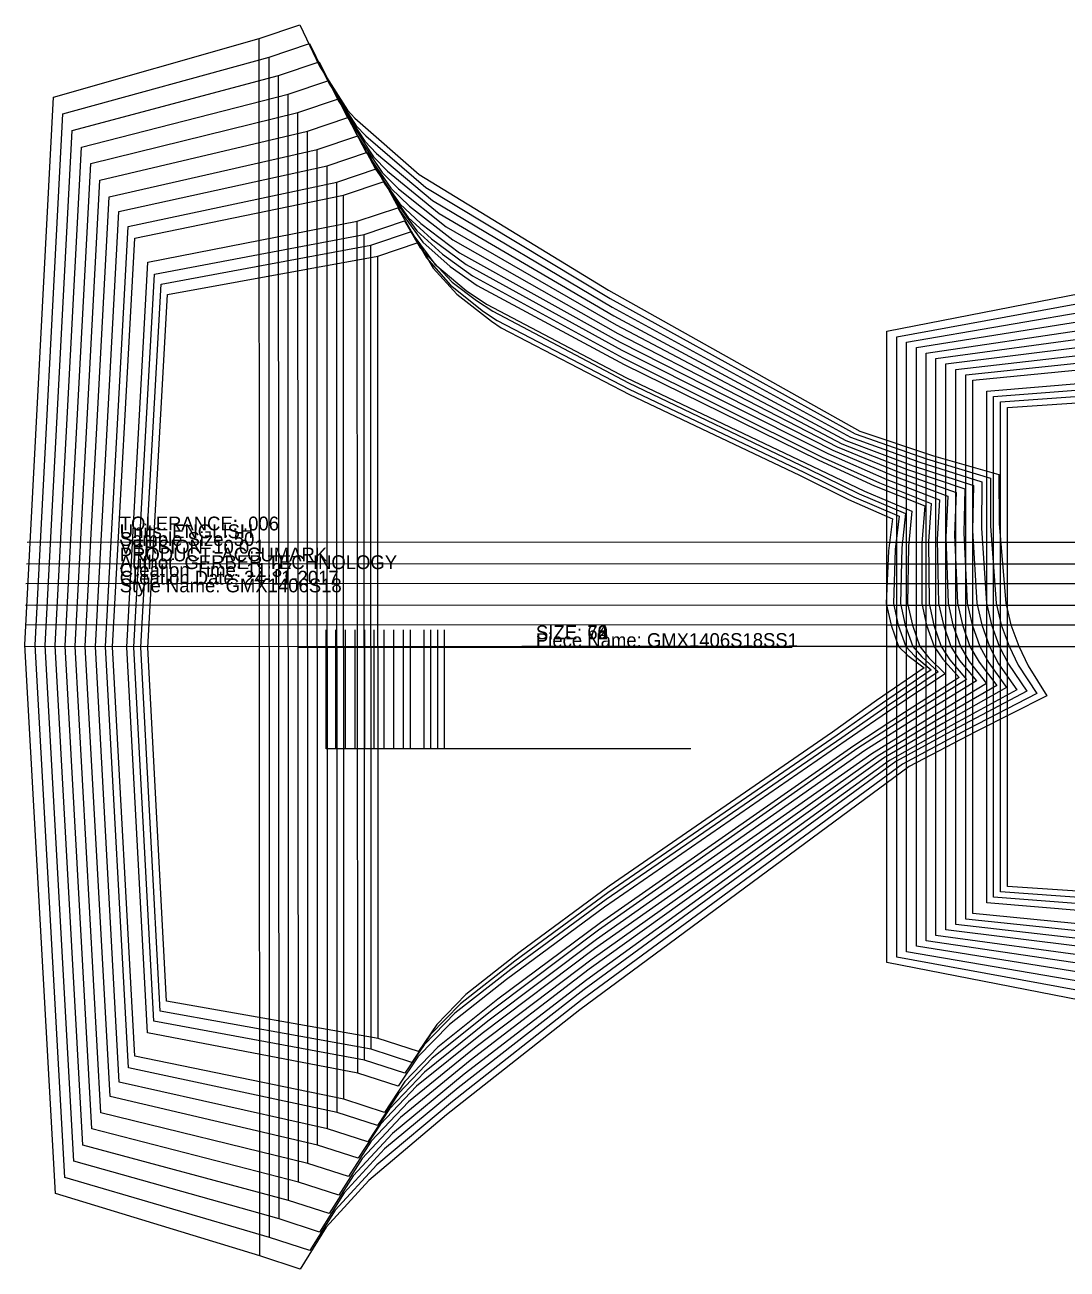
# Model space of a CAD drawing. Extents: x -2.3 to 71.7, y -13.3 to 27.1.
# Drawn here: x -1.72 to 17.13, y -12.24 to 10.26 of the extents above; entities that cross this region are included whole.
import ezdxf

# ---------------------------------------------------------------- set-up
doc = ezdxf.new("R2010")
doc.units = 0

# ---------------------------------------------------------------- blocks, each defined once
blk = doc.blocks.new('GMX1406S18SS1_42')
at = {"layer": '1'}
for points in [[(0.8661, 5.3897), (4.6653, 6.0814), (5.3975, 6.328)], [(5.3975, 6.328), (5.6656, 5.8657), (6.0954, 5.3926), (6.7217, 4.9057), (6.8961, 4.7849), (9.2176, 3.5759), (12.292, 2.1189), (13.177, 1.681), (13.9759, 1.3319)], [(0.8427, -7.3959), (0.5079, -0.996), (0.8661, 5.3897)], [(13.9759, 1.3319), (13.9026, 0.7479), (13.8602, -0.2007)], [(13.8602, -0.2007), (13.9487, -0.5914), (14.0852, -0.9815), (14.0852, -0.9815), (14.2489, -1.1405), (14.5441, -1.3646)], [(14.5441, -1.3646), (13.6868, -1.9595), (12.8901, -2.5279), (8.8529, -5.3132), (7.2165, -6.5185), (6.2609, -7.2721), (5.7319, -7.8156), (5.4055, -8.3057)], [(5.4055, -8.3057), (4.673, -8.0684), (0.8427, -7.3959)]]:
    blk.add_lwpolyline(points, dxfattribs=at)
at = {"layer": '5'}
blk.add_line((5.3783, -0.9889), (12.1566, -0.9889), dxfattribs=at)
at = {"layer": '7'}
blk.add_line((5.3783, -0.9889), (12.1566, -0.9889), dxfattribs=at)
at = {"layer": '8'}
for p, q in [((13.9226, 0.9066), (0.5721, 0.9025)), ((13.8922, 0.513), (0.5515, 0.5087)), ((13.8763, 0.1585), (0.5376, 0.1544)), ((13.8678, -0.2351), (0.5228, -0.2393)), ((13.9481, -0.5893), (0.5152, -0.5937)), ((14.0852, -0.9815), (0.508, -0.9873))]:
    blk.add_line(p, q, dxfattribs=at)
for points in [[(4.673, -8.0684), (4.6652, 6.0814), (4.6653, 6.0814)], [(10.3301, -2.8321), (5.8753, -2.8321), (5.8753, -0.6791)]]:
    blk.add_lwpolyline(points, dxfattribs=at)
at = {"layer": '1'}
for s, p in [('SIZE: 42', (7.526, -0.8488)), ('Piece Name: GMX1406S18SS1', (7.526, -0.9888))]:
    blk.add_text(s, height=0.25, dxfattribs=at).set_placement(p)
blk = doc.blocks.new('GMX1406S18SS1_44')
at = {"layer": '1'}
for points in [[(0.7465, 5.5726), (4.5415, 6.2783), (5.2738, 6.5249)], [(5.2738, 6.5249), (5.5493, 6.0479), (5.9818, 5.5555), (6.5775, 5.0823), (6.8279, 4.917), (9.2137, 3.6727), (12.3731, 2.1728), (13.2769, 1.7303), (14.0925, 1.3778)], [(0.7284, -7.5751), (0.3813, -0.9941), (0.7465, 5.5726)], [(14.0925, 1.3778), (14.0231, 0.7761), (13.9891, -0.2005)], [(13.9891, -0.2005), (14.0771, -0.5914), (14.2129, -0.9817), (14.2129, -0.9817), (14.3751, -1.1547), (14.6708, -1.4016)], [(14.6708, -1.4016), (13.7904, -2.0049), (12.972, -2.5817), (8.8244, -5.4354), (7.1429, -6.6704), (6.1611, -7.4428), (5.6174, -7.9999), (5.2817, -8.5026)], [(5.2817, -8.5026), (4.5493, -8.2653), (0.7284, -7.5751)]]:
    blk.add_lwpolyline(points, dxfattribs=at)
at = {"layer": '5'}
blk.add_line((5.2545, -0.9889), (12.0328, -0.9889), dxfattribs=at)
at = {"layer": '7'}
blk.add_line((5.2545, -0.9889), (12.0328, -0.9889), dxfattribs=at)
at = {"layer": '8'}
for p, q in [((14.0382, 0.9069), (0.4433, 0.9025)), ((14.014, 0.5132), (0.4236, 0.5087)), ((14.0016, 0.1587), (0.4099, 0.1544)), ((13.9967, -0.2349), (0.3957, -0.2393)), ((14.0764, -0.5892), (0.3885, -0.5937)), ((14.2129, -0.9817), (0.3814, -0.9873))]:
    blk.add_line(p, q, dxfattribs=at)
for points in [[(4.5493, -8.2653), (4.5415, 6.2783), (4.5415, 6.2783)], [(10.2063, -2.8321), (5.7516, -2.8321), (5.7516, -0.6791)]]:
    blk.add_lwpolyline(points, dxfattribs=at)
at = {"layer": '1'}
for s, p in [('SIZE: 44', (7.526, -0.8488)), ('Piece Name: GMX1406S18SS1', (7.526, -0.9888))]:
    blk.add_text(s, height=0.25, dxfattribs=at).set_placement(p)
blk = doc.blocks.new('GMX1406S18SS1_46')
at = {"layer": '1'}
for points in [[(0.6271, 5.7554), (4.4179, 6.4751), (5.1502, 6.7218)], [(5.1502, 6.7218), (5.433, 6.2304), (6.0127, 5.6137), (6.4527, 5.2782), (6.746, 5.0838), (9.1993, 3.7909), (12.4488, 2.2314), (13.3739, 1.7818), (14.2084, 1.4241)], [(0.6139, -7.7544), (0.2545, -0.9923), (0.6271, 5.7554)], [(14.2084, 1.4241), (14.1432, 0.8045), (14.1182, -0.2004)], [(14.1182, -0.2004), (14.2055, -0.5914), (14.3408, -0.9819), (14.3408, -0.9819), (14.5016, -1.1689), (14.7976, -1.4384)], [(14.7976, -1.4384), (13.8963, -2.0481), (13.0583, -2.6312), (8.7978, -5.5555), (7.0706, -6.8211), (6.0619, -7.6128), (5.5032, -8.1839), (5.1581, -8.6995)], [(5.1581, -8.6995), (4.4257, -8.4622), (0.6139, -7.7544)]]:
    blk.add_lwpolyline(points, dxfattribs=at)
at = {"layer": '5'}
blk.add_line((5.1309, -0.9889), (11.9092, -0.9889), dxfattribs=at)
at = {"layer": '7'}
blk.add_line((5.1309, -0.9889), (11.9092, -0.9889), dxfattribs=at)
at = {"layer": '8'}
for p, q in [((14.154, 0.9071), (0.3144, 0.9025)), ((14.136, 0.5134), (0.2957, 0.5087)), ((14.1271, 0.1589), (0.2821, 0.1544)), ((14.1258, -0.2347), (0.2686, -0.2393)), ((14.2048, -0.589), (0.2617, -0.5937)), ((14.3408, -0.9819), (0.2546, -0.9873))]:
    blk.add_line(p, q, dxfattribs=at)
for points in [[(4.4257, -8.4622), (4.4179, 6.4751), (4.4179, 6.4751)], [(10.0827, -2.8321), (5.628, -2.8321), (5.628, -0.6791)]]:
    blk.add_lwpolyline(points, dxfattribs=at)
at = {"layer": '1'}
for s, p in [('SIZE: 46', (7.526, -0.8488)), ('Piece Name: GMX1406S18SS1', (7.526, -0.9888))]:
    blk.add_text(s, height=0.25, dxfattribs=at).set_placement(p)
blk = doc.blocks.new('GMX1406S18SS1_48')
at = {"layer": '1'}
for points in [[(0.509, 5.9717), (4.2947, 6.7114), (5.027, 6.958)], [(5.027, 6.958), (5.3152, 6.4497), (5.7009, 5.9348), (6.2666, 5.4588), (6.6312, 5.21), (9.1651, 3.8823), (12.5208, 2.2814), (13.4692, 1.8297), (14.3243, 1.4707)], [(0.5007, -7.966), (0.1272, -0.9899), (0.509, 5.9717)], [(14.3243, 1.4707), (14.2635, 0.8331), (14.2477, -0.2001)], [(14.2477, -0.2001), (14.3345, -0.5913), (14.4692, -0.982), (14.4692, -0.982), (14.6285, -1.1829), (14.9249, -1.4752)], [(14.9249, -1.4752), (13.9982, -2.091), (13.1364, -2.6802), (8.7665, -5.6958), (6.9951, -7.0008), (5.9608, -7.8168), (5.3882, -8.4051), (5.0349, -8.9357)], [(5.0349, -8.9357), (4.3025, -8.6984), (0.5007, -7.966)]]:
    blk.add_lwpolyline(points, dxfattribs=at)
at = {"layer": '5'}
blk.add_line((5.0077, -0.9889), (11.786, -0.9889), dxfattribs=at)
at = {"layer": '7'}
blk.add_line((5.0077, -0.9889), (11.786, -0.9889), dxfattribs=at)
at = {"layer": '8'}
for p, q in [((14.2706, 0.9073), (0.1848, 0.9025)), ((14.2587, 0.5136), (0.1672, 0.5087)), ((14.2532, 0.1592), (0.1537, 0.1544)), ((14.2553, -0.2345), (0.141, -0.2393)), ((14.3338, -0.5887), (0.1344, -0.5937)), ((14.4692, -0.982), (0.1273, -0.9873))]:
    blk.add_line(p, q, dxfattribs=at)
for points in [[(4.3025, -8.6984), (4.2947, 6.7114), (4.2947, 6.7114)], [(9.9595, -2.8321), (5.5048, -2.8321), (5.5048, -0.6791)]]:
    blk.add_lwpolyline(points, dxfattribs=at)
at = {"layer": '1'}
for s, p in [('SIZE: 48', (7.526, -0.8488)), ('Piece Name: GMX1406S18SS1', (7.526, -0.9888))]:
    blk.add_text(s, height=0.25, dxfattribs=at).set_placement(p)
blk = doc.blocks.new('GMX1406S18SS1_52')
at = {"layer": '1'}
for points in [[(0.2712, 6.4043), (4.0471, 7.1838), (4.7794, 7.4304)], [(4.7794, 7.4304), (5.0775, 6.8892), (5.4801, 6.3355), (5.9778, 5.8947), (6.4614, 5.5506), (9.1193, 4.1186), (12.6412, 2.3884), (13.649, 1.9277), (14.5564, 1.5629)], [(0.2722, -8.3891), (-0.1291, -0.9849), (0.2712, 6.4043)], [(14.5564, 1.5629), (14.5036, 0.8897), (14.5055, -0.1997)], [(14.5055, -0.1997), (14.5912, -0.5912), (14.7249, -0.9822), (14.7249, -0.9822), (14.8824, -1.2088), (15.1811, -1.5431)], [(15.1811, -1.5431), (14.1932, -2.1738), (13.2742, -2.778), (8.6943, -5.977), (6.8382, -7.3605), (5.7548, -8.2253), (5.1558, -8.8478), (4.7873, -9.4081)], [(4.7873, -9.4081), (4.0549, -9.1708), (0.2722, -8.3891)]]:
    blk.add_lwpolyline(points, dxfattribs=at)
at = {"layer": '5'}
blk.add_line((4.7601, -0.9889), (11.5384, -0.9889), dxfattribs=at)
at = {"layer": '7'}
blk.add_line((4.7601, -0.9889), (11.5384, -0.9889), dxfattribs=at)
at = {"layer": '8'}
for p, q in [((14.5051, 0.9077), (-0.0759, 0.9025)), ((14.5043, 0.514), (-0.0913, 0.5087)), ((14.5049, 0.1595), (-0.1046, 0.1544)), ((14.5131, -0.2341), (-0.1159, -0.2393)), ((14.5904, -0.5884), (-0.122, -0.5937)), ((14.7249, -0.9822), (-0.1291, -0.9873))]:
    blk.add_line(p, q, dxfattribs=at)
for points in [[(4.0549, -9.1708), (4.0471, 7.1838), (4.0471, 7.1838)], [(9.7119, -2.8321), (5.2572, -2.8321), (5.2572, -0.6791)]]:
    blk.add_lwpolyline(points, dxfattribs=at)
at = {"layer": '1'}
for s, p in [('SIZE: 52', (7.526, -0.8488)), ('Piece Name: GMX1406S18SS1', (7.526, -0.9888))]:
    blk.add_text(s, height=0.25, dxfattribs=at).set_placement(p)
blk = doc.blocks.new('GMX1406S18SS1_54')
at = {"layer": '1'}
for points in [[(0.1517, 6.6206), (3.9229, 7.42), (4.6552, 7.6666)], [(4.6552, 7.6666), (4.9584, 7.1093), (5.3695, 6.5366), (5.8348, 6.115), (6.3761, 5.7225), (9.0954, 4.2402), (12.6996, 2.4476), (13.7374, 1.9793), (14.6712, 1.609)], [(0.1569, -8.6007), (-0.2581, -0.9824), (0.1517, 6.6206)], [(14.6712, 1.609), (14.6228, 0.9181), (14.634, -0.1995)], [(14.634, -0.1995), (14.7192, -0.591), (14.8524, -0.9823), (14.8524, -0.9823), (15.0097, -1.2208), (15.3102, -1.5741)], [(15.3102, -1.5741), (14.2933, -2.2087), (13.3471, -2.817), (8.6596, -6.1126), (6.7602, -7.5376), (5.6517, -8.428), (5.0393, -9.0683), (4.6631, -9.6443)], [(4.6631, -9.6443), (3.9307, -9.407), (0.1569, -8.6007)]]:
    blk.add_lwpolyline(points, dxfattribs=at)
at = {"layer": '5'}
blk.add_line((4.6359, -0.9889), (11.4142, -0.9889), dxfattribs=at)
at = {"layer": '7'}
blk.add_line((4.6359, -0.9889), (11.4142, -0.9889), dxfattribs=at)
at = {"layer": '8'}
for p, q in [((14.623, 0.9078), (-0.2067, 0.9025)), ((14.6269, 0.5142), (-0.2213, 0.5087)), ((14.6304, 0.1598), (-0.2345, 0.1544)), ((14.6416, -0.2339), (-0.2451, -0.2393)), ((14.7184, -0.5881), (-0.251, -0.5937)), ((14.8524, -0.9823), (-0.2581, -0.9873))]:
    blk.add_line(p, q, dxfattribs=at)
for points in [[(3.9307, -9.407), (3.9229, 7.42), (3.9229, 7.42)], [(9.5877, -2.8321), (5.133, -2.8321), (5.133, -0.6791)]]:
    blk.add_lwpolyline(points, dxfattribs=at)
at = {"layer": '1'}
for s, p in [('SIZE: 54', (7.526, -0.8488)), ('Piece Name: GMX1406S18SS1', (7.526, -0.9888))]:
    blk.add_text(s, height=0.25, dxfattribs=at).set_placement(p)
blk = doc.blocks.new('GMX1406S18SS1_56')
at = {"layer": '1'}
for points in [[(-0.0167, 6.8873), (3.7485, 7.7153), (4.4808, 7.9619)], [(4.4808, 7.9619), (4.7929, 7.3823), (5.2183, 6.7834), (5.6406, 6.3939), (6.2643, 5.9305), (9.0769, 4.3832), (12.8054, 2.5104), (13.8691, 2.0425), (14.8255, 1.6738)], [(-0.0074, -8.8609), (-0.4387, -0.9791), (-0.0167, 6.8873)], [(14.8255, 1.6738), (14.7834, 0.9578), (14.8079, -0.1992)], [(14.8079, -0.1992), (14.8943, -0.5905), (15.0287, -0.9813), (15.0287, -0.9813), (15.1867, -1.2309), (15.4907, -1.602)], [(15.4907, -1.602), (14.4452, -2.2449), (13.4722, -2.8613), (8.6226, -6.2788), (6.6577, -7.7561), (5.5109, -8.6792), (4.8776, -9.3428), (4.4887, -9.9396)], [(4.4887, -9.9396), (3.7563, -9.7023), (-0.0074, -8.8609)]]:
    blk.add_lwpolyline(points, dxfattribs=at)
at = {"layer": '5'}
blk.add_line((4.4615, -0.9889), (11.2398, -0.9889), dxfattribs=at)
at = {"layer": '7'}
blk.add_line((4.4615, -0.9889), (11.2398, -0.9889), dxfattribs=at)
at = {"layer": '8'}
for p, q in [((14.7845, 0.9081), (-0.3886, 0.9025)), ((14.7928, 0.5145), (-0.4031, 0.5087)), ((14.8003, 0.1601), (-0.4162, 0.1544)), ((14.8155, -0.2336), (-0.4259, -0.2393)), ((14.8936, -0.5878), (-0.4314, -0.5937)), ((15.0287, -0.9813), (-0.4385, -0.9873))]:
    blk.add_line(p, q, dxfattribs=at)
for points in [[(3.7563, -9.7023), (3.7485, 7.7153), (3.7485, 7.7153)], [(9.4133, -2.8321), (4.9586, -2.8321), (4.9586, -0.6791)]]:
    blk.add_lwpolyline(points, dxfattribs=at)
at = {"layer": '1'}
for s, p in [('SIZE: 56', (7.526, -0.8488)), ('Piece Name: GMX1406S18SS1', (7.526, -0.9888))]:
    blk.add_text(s, height=0.25, dxfattribs=at).set_placement(p)
blk = doc.blocks.new('GMX1406S18SS1_58')
at = {"layer": '1'}
for points in [[(-0.1881, 7.154), (3.5713, 8.0106), (4.3036, 8.2572)], [(4.3036, 8.2572), (4.6237, 7.6555), (5.0621, 7.0307), (5.4422, 6.6724), (6.1451, 6.1386), (9.0464, 4.5247), (12.8933, 2.5699), (13.9905, 2.1044), (14.976, 1.739)], [(-0.1748, -9.1212), (-0.6224, -0.9757), (-0.1881, 7.154)], [(14.976, 1.739), (14.9406, 0.9978), (14.979, -0.1989)], [(14.979, -0.1989), (15.0666, -0.5898), (15.2021, -0.9803), (15.2021, -0.9803), (15.3627, -1.2487), (15.6744, -1.6499)], [(15.6744, -1.6499), (14.5997, -2.2975), (13.5993, -2.9186), (8.5855, -6.4508), (6.554, -7.9779), (5.3684, -8.9321), (4.7136, -9.618), (4.3115, -10.2349)], [(4.3115, -10.2349), (3.5791, -9.9976), (-0.1748, -9.1212)]]:
    blk.add_lwpolyline(points, dxfattribs=at)
at = {"layer": '5'}
blk.add_line((4.2843, -0.9889), (11.0626, -0.9889), dxfattribs=at)
at = {"layer": '7'}
blk.add_line((4.2843, -0.9889), (11.0626, -0.9889), dxfattribs=at)
at = {"layer": '8'}
for p, q in [((14.9435, 0.9085), (-0.5735, 0.9025)), ((14.9561, 0.5148), (-0.5879, 0.5088)), ((14.9675, 0.1604), (-0.6009, 0.1544)), ((14.9866, -0.2333), (-0.6098, -0.2393)), ((15.066, -0.5875), (-0.615, -0.5936)), ((15.2021, -0.9803), (-0.6221, -0.9873))]:
    blk.add_line(p, q, dxfattribs=at)
for points in [[(3.5791, -9.9976), (3.5713, 8.0106), (3.5713, 8.0106)], [(9.2361, -2.8321), (4.7814, -2.8321), (4.7814, -0.679)]]:
    blk.add_lwpolyline(points, dxfattribs=at)
at = {"layer": '1'}
for s, p in [('SIZE: 58', (7.526, -0.8488)), ('Piece Name: GMX1406S18SS1', (7.526, -0.9888))]:
    blk.add_text(s, height=0.25, dxfattribs=at).set_placement(p)
blk = doc.blocks.new('GMX1406S18SS1_60')
at = {"layer": '1'}
for points in [[(-0.3588, 7.4542), (3.3938, 8.3452), (4.126, 8.5918)], [(4.126, 8.5918), (4.4526, 7.966), (4.9024, 7.3125), (5.2378, 6.9861), (6.0209, 6.3754), (9.01, 4.6826), (12.9748, 2.6297), (14.1087, 2.1664), (15.1266, 1.8042)], [(-0.3413, -9.4137), (-0.8071, -0.9717), (-0.3588, 7.4542)], [(15.1266, 1.8042), (15.0976, 1.0377), (15.1498, -0.1986)], [(15.1498, -0.1986), (15.2386, -0.5893), (15.3751, -0.9794), (15.3751, -0.9794), (15.5391, -1.2613), (15.859, -1.6833)], [(15.859, -1.6833), (14.7479, -2.3326), (13.7131, -2.9559), (8.5401, -6.634), (6.4445, -8.2236), (5.2219, -9.2164), (4.5473, -9.9293), (4.1339, -10.5695)], [(4.1339, -10.5695), (3.4015, -10.3322), (-0.3413, -9.4137)]]:
    blk.add_lwpolyline(points, dxfattribs=at)
at = {"layer": '5'}
blk.add_line((4.1068, -0.9889), (10.8851, -0.9889), dxfattribs=at)
at = {"layer": '7'}
blk.add_line((4.1068, -0.9889), (10.8851, -0.9889), dxfattribs=at)
at = {"layer": '8'}
for p, q in [((15.1019, 0.9088), (-0.7595, 0.9025)), ((15.1147, 0.5151), (-0.7737, 0.5087)), ((15.1311, 0.1607), (-0.7867, 0.1544)), ((15.1574, -0.233), (-0.7947, -0.2393)), ((15.238, -0.5872), (-0.7995, -0.5937)), ((15.3751, -0.9794), (-0.8066, -0.9873))]:
    blk.add_line(p, q, dxfattribs=at)
for points in [[(3.4015, -10.3322), (3.3937, 8.3452), (3.3938, 8.3452)], [(9.0585, -2.8321), (4.6038, -2.8321), (4.6038, -0.6791)]]:
    blk.add_lwpolyline(points, dxfattribs=at)
at = {"layer": '1'}
for s, p in [('SIZE: 60', (7.5259, -0.8488)), ('Piece Name: GMX1406S18SS1', (7.5259, -0.9888))]:
    blk.add_text(s, height=0.25, dxfattribs=at).set_placement(p)
blk = doc.blocks.new('GMX1406S18SS1_62')
at = {"layer": '1'}
for points in [[(-0.5235, 7.7544), (3.2222, 8.6798), (3.9545, 8.9264)], [(3.9545, 8.9264), (4.2869, 8.2765), (4.7474, 7.5943), (5.0391, 7.3002), (5.9005, 6.6118), (8.9752, 4.8391), (13.055, 2.6864), (14.2298, 2.2268), (15.2832, 1.8694)], [(-0.5021, -9.7063), (-0.9859, -0.9676), (-0.5235, 7.7544)], [(15.2832, 1.8694), (15.2608, 1.0778), (15.3267, -0.1983)], [(15.3267, -0.1983), (15.4164, -0.5888), (15.5539, -0.9785), (15.5539, -0.9785), (15.7169, -1.2747), (16.0379, -1.7201)], [(16.0379, -1.7201), (14.8859, -2.3714), (13.8129, -2.9972), (8.4912, -6.8197), (6.336, -8.471), (5.0787, -9.5019), (4.386, -10.2411), (3.9624, -10.9041)], [(3.9624, -10.9041), (3.23, -10.6668), (-0.5021, -9.7063)]]:
    blk.add_lwpolyline(points, dxfattribs=at)
at = {"layer": '5'}
blk.add_line((3.9352, -0.9889), (10.7135, -0.9889), dxfattribs=at)
at = {"layer": '7'}
blk.add_line((3.9352, -0.9889), (10.7135, -0.9889), dxfattribs=at)
at = {"layer": '8'}
for p, q in [((15.2679, 0.9091), (-0.9395, 0.9025)), ((15.2844, 0.5154), (-0.9538, 0.5088)), ((15.3046, 0.161), (-0.9666, 0.1544)), ((15.3343, -0.2327), (-0.9737, -0.2393)), ((15.416, -0.5869), (-0.9783, -0.5936)), ((15.5539, -0.9785), (-0.9854, -0.9873))]:
    blk.add_line(p, q, dxfattribs=at)
for points in [[(3.23, -10.6668), (3.2222, 8.6798), (3.2222, 8.6798)], [(8.887, -2.8321), (4.4323, -2.8321), (4.4323, -0.679)]]:
    blk.add_lwpolyline(points, dxfattribs=at)
at = {"layer": '1'}
for s, p in [('SIZE: 62', (7.526, -0.8488)), ('Piece Name: GMX1406S18SS1', (7.526, -0.9888))]:
    blk.add_text(s, height=0.25, dxfattribs=at).set_placement(p)
blk = doc.blocks.new('GMX1406S18SS1_64')
at = {"layer": '1'}
for points in [[(-0.6921, 8.0546), (3.0469, 9.0144), (3.7792, 9.261)], [(3.7792, 9.261), (4.1177, 8.5873), (4.5893, 7.8768), (4.8398, 7.6174), (5.7771, 6.8499), (8.9376, 4.9991), (13.1328, 2.7492), (14.348, 2.29), (15.4369, 1.9346)], [(-0.6668, -9.9989), (-1.1686, -0.9635), (-0.6921, 8.0546)], [(15.4369, 1.9346), (15.4207, 1.1178), (15.4998, -0.1981)], [(15.4998, -0.1981), (15.5904, -0.5883), (15.7289, -0.9776), (15.7289, -0.9776), (15.8934, -1.292), (16.2206, -1.7666)], [(16.2206, -1.7666), (15.0293, -2.4167), (13.9192, -3.0419), (8.4436, -7.0068), (6.2264, -8.719), (4.9334, -9.7876), (4.2215, -10.553), (3.7871, -11.2387)], [(3.7871, -11.2387), (3.0547, -11.0014), (-0.6668, -9.9989)]]:
    blk.add_lwpolyline(points, dxfattribs=at)
at = {"layer": '5'}
blk.add_line((3.7599, -0.9889), (10.5382, -0.9889), dxfattribs=at)
at = {"layer": '7'}
blk.add_line((3.7599, -0.9889), (10.5382, -0.9889), dxfattribs=at)
at = {"layer": '8'}
for p, q in [((15.4312, 0.9093), (-1.1234, 0.9025)), ((15.4511, 0.5157), (-1.1377, 0.5087)), ((15.4746, 0.1612), (-1.1502, 0.1544)), ((15.5074, -0.2325), (-1.1566, -0.2393)), ((15.5901, -0.5867), (-1.1609, -0.5937)), ((15.7289, -0.9776), (-1.168, -0.9873))]:
    blk.add_line(p, q, dxfattribs=at)
for points in [[(3.0547, -11.0014), (3.0469, 9.0144), (3.0469, 9.0144)], [(8.7117, -2.8321), (4.257, -2.8321), (4.257, -0.6791)]]:
    blk.add_lwpolyline(points, dxfattribs=at)
at = {"layer": '1'}
for s, p in [('SIZE: 64', (7.526, -0.8488)), ('Piece Name: GMX1406S18SS1', (7.526, -0.9888))]:
    blk.add_text(s, height=0.25, dxfattribs=at).set_placement(p)
blk = doc.blocks.new('GMX1406S18SS1_66')
at = {"layer": '1'}
for points in [[(-0.859, 8.3549), (2.8734, 9.349), (3.6056, 9.5956)], [(3.6056, 9.5956), (3.9504, 8.8978), (4.4331, 8.1587), (4.6442, 7.9369), (5.656, 7.0868), (8.9033, 5.157), (13.215, 2.8087), (14.469, 2.3521), (15.5918, 2.0003)], [(-0.8297, -10.2914), (-1.3495, -0.9595), (-0.859, 8.3549)], [(15.5918, 2.0003), (15.5821, 1.1582), (15.6747, -0.1977)], [(15.6747, -0.1977), (15.7662, -0.5877), (15.9056, -0.9768), (15.9056, -0.9768), (16.071, -1.3008), (16.4015, -1.7906)], [(16.4015, -1.7906), (15.1752, -2.4384), (14.0319, -3.062), (8.3993, -7.1818), (6.1191, -8.9603), (4.7896, -10.0697), (4.0585, -10.8634), (3.6136, -11.5733)], [(3.6136, -11.5733), (2.8811, -11.336), (-0.8297, -10.2914)]]:
    blk.add_lwpolyline(points, dxfattribs=at)
at = {"layer": '5'}
blk.add_line((3.5864, -0.9889), (10.3647, -0.9889), dxfattribs=at)
at = {"layer": '7'}
blk.add_line((3.5864, -0.9889), (10.3647, -0.9889), dxfattribs=at)
at = {"layer": '8'}
for p, q in [((15.5967, 0.9097), (-1.3056, 0.9025)), ((15.6198, 0.516), (-1.3197, 0.5088)), ((15.6465, 0.1616), (-1.3314, 0.1544)), ((15.6823, -0.2321), (-1.3377, -0.2393)), ((15.7661, -0.5863), (-1.3417, -0.5936)), ((15.9056, -0.9768), (-1.3488, -0.9873))]:
    blk.add_line(p, q, dxfattribs=at)
for points in [[(2.8811, -11.336), (2.8733, 9.349), (2.8734, 9.349)], [(8.5382, -2.8321), (4.0834, -2.8321), (4.0834, -0.679)]]:
    blk.add_lwpolyline(points, dxfattribs=at)
at = {"layer": '1'}
for s, p in [('SIZE: 66', (7.526, -0.8488)), ('Piece Name: GMX1406S18SS1', (7.526, -0.9888))]:
    blk.add_text(s, height=0.25, dxfattribs=at).set_placement(p)
blk = doc.blocks.new('GMX1406S18SS1_68')
at = {"layer": '1'}
for points in [[(-1.0264, 8.6552), (2.6993, 9.6836), (3.4316, 9.9302)], [(3.4316, 9.9302), (3.7827, 9.2084), (4.2767, 8.4406), (4.449, 8.2573), (5.5351, 7.3238), (8.8697, 5.3153), (13.2986, 2.8693), (14.5905, 2.4149), (15.7464, 2.0666)], [(-0.9933, -10.5839), (-1.5311, -0.9555), (-1.0264, 8.6552)], [(15.7464, 2.0666), (15.743, 1.1988), (15.8492, -0.1974)], [(15.8492, -0.1974), (15.9415, -0.5873), (16.0816, -0.976), (16.0816, -0.976), (16.248, -1.3166), (16.5832, -1.833)], [(16.5832, -1.833), (15.3269, -2.4817), (14.1555, -3.1066), (8.3607, -7.3684), (6.0151, -9.2078), (4.6477, -10.3549), (3.8963, -11.1749), (3.4395, -11.9079)], [(3.4395, -11.9079), (2.7071, -11.6706), (-0.9933, -10.5839)]]:
    blk.add_lwpolyline(points, dxfattribs=at)
at = {"layer": '5'}
blk.add_line((3.4123, -0.9889), (10.1906, -0.9889), dxfattribs=at)
at = {"layer": '7'}
blk.add_line((3.4123, -0.9889), (10.1906, -0.9889), dxfattribs=at)
at = {"layer": '8'}
for p, q in [((15.7622, 0.91), (-1.4883, 0.9025)), ((15.7883, 0.5163), (-1.5024, 0.5087)), ((15.8182, 0.1618), (-1.5131, 0.1544)), ((15.8568, -0.2318), (-1.5195, -0.2393)), ((15.9414, -0.5861), (-1.5232, -0.5937)), ((16.0816, -0.976), (-1.5303, -0.9873))]:
    blk.add_line(p, q, dxfattribs=at)
for points in [[(2.7071, -11.6706), (2.6993, 9.6836), (2.6993, 9.6836)], [(8.3641, -2.8321), (3.9094, -2.8321), (3.9094, -0.6791)]]:
    blk.add_lwpolyline(points, dxfattribs=at)
at = {"layer": '1'}
for s, p in [('SIZE: 68', (7.526, -0.8488)), ('Piece Name: GMX1406S18SS1', (7.526, -0.9888))]:
    blk.add_text(s, height=0.25, dxfattribs=at).set_placement(p)
blk = doc.blocks.new('GMX1406S18SS1_70')
at = {"layer": '1'}
for points in [[(-1.1961, 8.9555), (2.523, 10.0182), (3.2553, 10.2648)], [(3.2553, 10.2648), (3.6125, 9.5178), (4.1178, 8.72), (4.2502, 8.5772), (5.4122, 7.5559), (8.8363, 5.464), (13.3856, 2.9138), (14.7129, 2.4702), (15.8994, 2.1326)], [(-1.1593, -10.8765), (-1.715, -0.9514), (-1.1961, 8.9555)], [(15.8994, 2.1326), (15.9021, 1.2394), (16.0214, -0.1971)], [(16.0214, -0.1971), (16.1145, -0.5867), (16.2554, -0.9752), (16.2554, -0.9752), (16.4244, -1.3317), (16.767, -1.8732)], [(16.767, -1.8732), (15.4767, -2.5222), (14.2734, -3.1479), (8.3181, -7.5535), (5.9078, -9.4544), (4.5029, -10.6397), (3.7315, -11.4863), (3.2632, -12.2425)], [(3.2632, -12.2425), (2.5308, -12.0052), (-1.1593, -10.8765)]]:
    blk.add_lwpolyline(points, dxfattribs=at)
at = {"layer": '5'}
blk.add_line((3.236, -0.9889), (10.0143, -0.9889), dxfattribs=at)
at = {"layer": '7'}
blk.add_line((3.236, -0.9889), (10.0143, -0.9889), dxfattribs=at)
at = {"layer": '8'}
for p, q in [((15.9263, 0.9103), (-1.6733, 0.9025)), ((15.9552, 0.5166), (-1.6874, 0.5088)), ((15.9879, 0.1622), (-1.6972, 0.1544)), ((16.029, -0.2315), (-1.7036, -0.2393)), ((16.1145, -0.5857), (-1.707, -0.5936)), ((16.2554, -0.9752), (-1.7141, -0.9873))]:
    blk.add_line(p, q, dxfattribs=at)
for points in [[(2.5308, -12.0052), (2.523, 10.0182), (2.523, 10.0182)], [(8.1878, -2.8321), (3.7331, -2.8321), (3.7331, -0.679)]]:
    blk.add_lwpolyline(points, dxfattribs=at)
at = {"layer": '1'}
for s, p in [('SIZE: 70', (7.526, -0.8488)), ('Piece Name: GMX1406S18SS1', (7.526, -0.9888))]:
    blk.add_text(s, height=0.25, dxfattribs=at).set_placement(p)
blk = doc.blocks.new('GMX1406S18ST_42')
at = {"layer": '1'}
for points in [[(16.0529, 3.3447), (24.8173, 3.9333), (26.5529, 4.1067), (31.8127, 4.7982), (35.2119, 5.4171), (37.2318, 6.0388), (37.9642, 6.328)], [(16.0531, -5.3195), (16.0529, -0.9874), (16.0529, 3.3447)], [(37.9721, -8.3058), (37.2397, -8.0166), (35.2121, -7.3921), (31.8128, -6.7733), (26.5531, -6.0815), (24.8173, -5.9082), (16.0531, -5.3195)]]:
    blk.add_lwpolyline(points, dxfattribs=at)
at = {"layer": '8'}
for p, q in [((46.4892, 0.9066), (16.0531, 0.9023)), ((46.4587, 0.5129), (16.0531, 0.5086)), ((46.4429, 0.1585), (16.0531, 0.1543)), ((46.4344, -0.2352), (16.0531, -0.2394)), ((46.5148, -0.5895), (16.0531, -0.5937)), ((46.6518, -0.9816), (16.0531, -0.9874))]:
    blk.add_line(p, q, dxfattribs=at)
blk = doc.blocks.new('GMX1406S18ST_44')
at = {"layer": '1'}
for points in [[(15.9277, 3.4431), (24.6924, 4.0751), (26.4277, 4.2572), (31.6885, 4.9714), (35.0878, 5.605), (37.1066, 6.2357), (37.8389, 6.5249)], [(15.9278, -5.4179), (15.9277, -0.9874), (15.9277, 3.4431)], [(37.8468, -8.5027), (37.1144, -8.2135), (35.0879, -7.58), (31.6886, -6.9465), (26.4278, -6.2321), (24.6924, -6.0501), (15.9278, -5.4179)]]:
    blk.add_lwpolyline(points, dxfattribs=at)
at = {"layer": '8'}
for p, q in [((46.6033, 0.9068), (15.9278, 0.9023)), ((46.5791, 0.513), (15.9278, 0.5086)), ((46.5667, 0.1587), (15.9278, 0.1543)), ((46.5618, -0.235), (15.9278, -0.2394)), ((46.6415, -0.5892), (15.9278, -0.5937)), ((46.778, -0.9818), (15.9278, -0.9874))]:
    blk.add_line(p, q, dxfattribs=at)
blk = doc.blocks.new('GMX1406S18ST_46')
at = {"layer": '1'}
for points in [[(15.8025, 3.5415), (24.5674, 4.2171), (26.3025, 4.4079), (31.5644, 5.1446), (34.9636, 5.7929), (36.9814, 6.4325), (37.7137, 6.7218)], [(15.8026, -5.5163), (15.8025, -0.9874), (15.8025, 3.5415)], [(37.7216, -8.6996), (36.9892, -8.4104), (34.9638, -7.7679), (31.5645, -7.1196), (26.3026, -6.3826), (24.5674, -6.192), (15.8026, -5.5163)]]:
    blk.add_lwpolyline(points, dxfattribs=at)
at = {"layer": '8'}
for p, q in [((46.7175, 0.907), (15.8026, 0.9023)), ((46.6995, 0.5132), (15.8026, 0.5086)), ((46.6906, 0.1589), (15.8026, 0.1543)), ((46.6893, -0.2348), (15.8026, -0.2394)), ((46.7683, -0.5891), (15.8026, -0.5937)), ((46.9043, -0.982), (15.8026, -0.9874))]:
    blk.add_line(p, q, dxfattribs=at)
blk = doc.blocks.new('GMX1406S18ST_48')
at = {"layer": '1'}
for points in [[(15.6773, 3.6399), (24.4424, 4.3763), (26.1773, 4.5791), (31.4406, 5.3476), (34.8399, 6.0166), (36.8562, 6.6688), (37.5885, 6.958)], [(15.6774, -5.6147), (15.6773, -0.9874), (15.6773, 3.6399)], [(37.5964, -8.9358), (36.864, -8.6466), (34.8401, -7.9915), (31.4407, -7.3226), (26.1774, -6.5539), (24.4424, -6.3512), (15.6774, -5.6147)]]:
    blk.add_lwpolyline(points, dxfattribs=at)
at = {"layer": '8'}
for p, q in [((46.8321, 0.9072), (15.6774, 0.9023)), ((46.8202, 0.5134), (15.6774, 0.5086)), ((46.8147, 0.1591), (15.6774, 0.1543)), ((46.8168, -0.2346), (15.6774, -0.2394)), ((46.8953, -0.5889), (15.6774, -0.5937)), ((47.0307, -0.9821), (15.6774, -0.9874))]:
    blk.add_line(p, q, dxfattribs=at)
blk = doc.blocks.new('GMX1406S18ST_52')
at = {"layer": '1'}
for points in [[(15.4253, 3.8367), (24.1914, 4.6949), (25.9254, 4.9218), (31.1919, 5.7536), (34.591, 6.4639), (36.6042, 7.1411), (37.3366, 7.4303)], [(15.4254, -5.8115), (15.4254, -0.9875), (15.4253, 3.8367)], [(37.3445, -9.4082), (36.612, -9.119), (34.5912, -8.4387), (31.192, -7.7285), (25.9256, -6.8964), (24.1914, -6.6696), (15.4254, -5.8115)]]:
    blk.add_lwpolyline(points, dxfattribs=at)
at = {"layer": '8'}
for p, q in [((47.0623, 0.9076), (15.4254, 0.9023)), ((47.0614, 0.5138), (15.4254, 0.5086)), ((47.062, 0.1595), (15.4254, 0.1543)), ((47.0703, -0.2342), (15.4254, -0.2394)), ((47.1476, -0.5885), (15.4254, -0.5937)), ((47.2821, -0.9823), (15.4254, -0.9874))]:
    blk.add_line(p, q, dxfattribs=at)
blk = doc.blocks.new('GMX1406S18ST_54')
at = {"layer": '1'}
for points in [[(15.2987, 3.9352), (24.065, 4.854), (25.7988, 5.093), (31.0668, 5.9566), (34.4659, 6.6876), (36.4776, 7.3774), (37.2099, 7.6666)], [(15.2988, -5.9099), (15.2988, -0.9875), (15.2987, 3.9352)], [(37.2178, -9.6444), (36.4854, -9.3552), (34.4661, -8.6623), (31.0669, -7.9314), (25.7989, -7.0676), (24.065, -6.8287), (15.2988, -5.9099)]]:
    blk.add_lwpolyline(points, dxfattribs=at)
at = {"layer": '8'}
for p, q in [((47.1777, 0.9078), (15.2988, 0.9023)), ((47.1816, 0.514), (15.2988, 0.5086)), ((47.1851, 0.1597), (15.2988, 0.1543)), ((47.1963, -0.234), (15.2988, -0.2394)), ((47.2731, -0.5883), (15.2988, -0.5937)), ((47.4071, -0.9824), (15.2988, -0.9874))]:
    blk.add_line(p, q, dxfattribs=at)
blk = doc.blocks.new('GMX1406S18ST_56')
at = {"layer": '1'}
for points in [[(15.1212, 4.0335), (23.888, 5.0391), (25.6213, 5.2953), (30.8915, 6.2042), (34.2905, 6.9649), (36.3001, 7.6726), (37.0325, 7.9618)], [(15.1213, -6.0083), (15.1213, -0.9875), (15.1212, 4.0335)], [(37.0404, -9.9397), (36.3079, -9.6505), (34.2908, -8.9396), (30.8916, -8.1791), (25.6214, -7.2699), (23.888, -7.0138), (15.1213, -6.0083)]]:
    blk.add_lwpolyline(points, dxfattribs=at)
at = {"layer": '8'}
for p, q in [((47.3362, 0.9081), (15.1213, 0.9023)), ((47.3444, 0.5144), (15.1213, 0.5086)), ((47.352, 0.16), (15.1213, 0.1543)), ((47.3671, -0.2337), (15.1213, -0.2394)), ((47.4453, -0.588), (15.1213, -0.5937)), ((47.5803, -0.9813), (15.1213, -0.9874))]:
    blk.add_line(p, q, dxfattribs=at)
blk = doc.blocks.new('GMX1406S18ST_58')
at = {"layer": '1'}
for points in [[(14.9408, 4.1319), (23.708, 5.2242), (25.4409, 5.4977), (30.7132, 6.4519), (34.1123, 7.2422), (36.1197, 7.968), (36.852, 8.2572)], [(14.9409, -6.1067), (14.9409, -0.9875), (14.9408, 4.1319)], [(36.8599, -10.235), (36.1275, -9.9457), (34.1125, -9.2168), (30.7134, -8.4267), (25.441, -7.4721), (23.708, -7.1988), (14.9409, -6.1067)]]:
    blk.add_lwpolyline(points, dxfattribs=at)
at = {"layer": '8'}
for p, q in [((47.4919, 0.9083), (14.9409, 0.9023)), ((47.5045, 0.5146), (14.9409, 0.5086)), ((47.5159, 0.1603), (14.9409, 0.1543)), ((47.535, -0.2334), (14.9409, -0.2394)), ((47.6144, -0.5876), (14.9409, -0.5937)), ((47.7505, -0.9804), (14.9409, -0.9874))]:
    blk.add_line(p, q, dxfattribs=at)
blk = doc.blocks.new('GMX1406S18ST_60')
at = {"layer": '1'}
for points in [[(14.7597, 4.2303), (23.5275, 5.4265), (25.2598, 5.7206), (30.5348, 6.7295), (33.9338, 7.5552), (35.9386, 8.3025), (36.6709, 8.5917)], [(14.7598, -6.2051), (14.7598, -0.9875), (14.7597, 4.2303)], [(36.6788, -10.5696), (35.9464, -10.2804), (33.934, -9.5298), (30.5349, -8.704), (25.2599, -7.6949), (23.5275, -7.401), (14.7598, -6.2051)]]:
    blk.add_lwpolyline(points, dxfattribs=at)
at = {"layer": '8'}
for p, q in [((47.6467, 0.9087), (14.7598, 0.9023)), ((47.6595, 0.5149), (14.7598, 0.5086)), ((47.676, 0.1606), (14.7598, 0.1543)), ((47.7023, -0.2331), (14.7598, -0.2394)), ((47.7829, -0.5874), (14.7598, -0.5937)), ((47.9199, -0.9794), (14.7598, -0.9874))]:
    blk.add_line(p, q, dxfattribs=at)
blk = doc.blocks.new('GMX1406S18ST_62')
at = {"layer": '1'}
for points in [[(14.5845, 4.3287), (23.3528, 5.6286), (25.0846, 5.9432), (30.3622, 7.0067), (33.7612, 7.8682), (35.7634, 8.6371), (36.4957, 8.9264)], [(14.5846, -6.3035), (14.5846, -0.9875), (14.5845, 4.3287)], [(36.5036, -10.9042), (35.7712, -10.6149), (33.7615, -9.8427), (30.3624, -8.9813), (25.0847, -7.9176), (23.3528, -7.6031), (14.5846, -6.3035)]]:
    blk.add_lwpolyline(points, dxfattribs=at)
at = {"layer": '8'}
for p, q in [((47.8091, 0.909), (14.5846, 0.9023)), ((47.8256, 0.5153), (14.5846, 0.5086)), ((47.8458, 0.1609), (14.5846, 0.1543)), ((47.8755, -0.2328), (14.5846, -0.2394)), ((47.9572, -0.5871), (14.5846, -0.5937)), ((48.0951, -0.9786), (14.5846, -0.9874))]:
    blk.add_line(p, q, dxfattribs=at)
blk = doc.blocks.new('GMX1406S18ST_64')
at = {"layer": '1'}
for points in [[(14.4055, 4.4271), (23.1744, 5.8307), (24.9056, 6.166), (30.1859, 7.2841), (33.5848, 8.1811), (35.5844, 8.9718), (36.3167, 9.261)], [(14.4056, -6.4019), (14.4056, -0.9875), (14.4055, 4.4271)], [(36.3246, -11.2388), (35.5922, -10.9496), (33.5851, -10.1555), (30.186, -9.2586), (24.9057, -8.1402), (23.1744, -7.8052), (14.4056, -6.4019)]]:
    blk.add_lwpolyline(points, dxfattribs=at)
at = {"layer": '8'}
for p, q in [((47.9687, 0.9093), (14.4056, 0.9023)), ((47.9886, 0.5155), (14.4056, 0.5086)), ((48.0121, 0.1612), (14.4056, 0.1543)), ((48.0449, -0.2325), (14.4056, -0.2394)), ((48.1276, -0.5868), (14.4056, -0.5937)), ((48.2664, -0.9777), (14.4056, -0.9874))]:
    blk.add_line(p, q, dxfattribs=at)
blk = doc.blocks.new('GMX1406S18ST_66')
at = {"layer": '1'}
for points in [[(14.2282, 4.5255), (22.9977, 6.0326), (24.7283, 6.3884), (30.0112, 7.5613), (33.4102, 8.4941), (35.4071, 9.3064), (36.1394, 9.5956)], [(14.2283, -6.5003), (14.2283, -0.9875), (14.2282, 4.5255)], [(36.1474, -11.5734), (35.4149, -11.2841), (33.4104, -10.4684), (30.0113, -9.5357), (24.7284, -8.3626), (22.9977, -8.007), (14.2283, -6.5003)]]:
    blk.add_lwpolyline(points, dxfattribs=at)
at = {"layer": '8'}
for p, q in [((48.1305, 0.9096), (14.2283, 0.9023)), ((48.1535, 0.5159), (14.2283, 0.5086)), ((48.1803, 0.1615), (14.2283, 0.1543)), ((48.2161, -0.2322), (14.2283, -0.2394)), ((48.2999, -0.5865), (14.2283, -0.5937)), ((48.4394, -0.9769), (14.2283, -0.9874))]:
    blk.add_line(p, q, dxfattribs=at)
blk = doc.blocks.new('GMX1406S18ST_68')
at = {"layer": '1'}
for points in [[(14.0504, 4.6239), (22.8204, 6.2345), (24.5505, 6.6108), (29.836, 7.8385), (33.2349, 8.807), (35.2293, 9.6409), (35.9616, 9.9301)], [(14.0505, -6.5987), (14.0505, -0.9875), (14.0504, 4.6239)], [(35.9695, -11.908), (35.2371, -11.6188), (33.2352, -10.7812), (29.8362, -9.8128), (24.5506, -8.5849), (22.8204, -8.2088), (14.0505, -6.5987)]]:
    blk.add_lwpolyline(points, dxfattribs=at)
at = {"layer": '8'}
for p, q in [((48.2922, 0.9098), (14.0505, 0.9023)), ((48.3183, 0.5161), (14.0505, 0.5086)), ((48.3482, 0.1618), (14.0505, 0.1543)), ((48.3868, -0.2319), (14.0505, -0.2394)), ((48.4714, -0.5861), (14.0505, -0.5937)), ((48.6116, -0.9761), (14.0505, -0.9874))]:
    blk.add_line(p, q, dxfattribs=at)
blk = doc.blocks.new('GMX1406S18ST_70')
at = {"layer": '1'}
for points in [[(13.8703, 4.7223), (22.6409, 6.4362), (24.3704, 6.8331), (29.6586, 8.1156), (33.0574, 9.1199), (35.0492, 9.9755), (35.7815, 10.2648)], [(13.8704, -6.6971), (13.8704, -0.9875), (13.8703, 4.7223)], [(35.7895, -12.2426), (35.057, -11.9533), (33.0577, -11.094), (29.6588, -10.0898), (24.3705, -8.8071), (22.6409, -8.4105), (13.8704, -6.6971)]]:
    blk.add_lwpolyline(points, dxfattribs=at)
at = {"layer": '8'}
for p, q in [((48.4526, 0.9102), (13.8704, 0.9023)), ((48.4814, 0.5164), (13.8704, 0.5086)), ((48.5141, 0.1621), (13.8704, 0.1543)), ((48.5552, -0.2316), (13.8704, -0.2394)), ((48.6408, -0.5859), (13.8704, -0.5937)), ((48.7817, -0.9752), (13.8704, -0.9874))]:
    blk.add_line(p, q, dxfattribs=at)

msp = doc.modelspace()

# ---------------------------------------------------------------- block references
at = {"layer": '1'}
for name in ['GMX1406S18SS1_70', 'GMX1406S18ST_70', 'GMX1406S18SS1_68', 'GMX1406S18ST_68', 'GMX1406S18SS1_66', 'GMX1406S18ST_66', 'GMX1406S18SS1_64', 'GMX1406S18ST_64', 'GMX1406S18SS1_62', 'GMX1406S18ST_62', 'GMX1406S18SS1_60', 'GMX1406S18ST_60', 'GMX1406S18SS1_58', 'GMX1406S18ST_58', 'GMX1406S18SS1_56', 'GMX1406S18ST_56', 'GMX1406S18SS1_54', 'GMX1406S18ST_54', 'GMX1406S18SS1_52', 'GMX1406S18ST_52', 'GMX1406S18SS1_48', 'GMX1406S18ST_48', 'GMX1406S18SS1_46', 'GMX1406S18ST_46', 'GMX1406S18SS1_44', 'GMX1406S18SS1_42', 'GMX1406S18ST_44', 'GMX1406S18ST_42']:
    msp.add_blockref(name, (0, 0), dxfattribs=at)

# ---------------------------------------------------------------- texts
for s, p in [('TOLERANCE: .006', (0, 1.12)), ('Units: ENGLISH', (0, 0.98)), ('VERSION: 10.0.1', (0, 0.7)), ('Sample Size: 50', (0, 0.84)), ('Author: GERBER TECHNOLOGY', (0, 0.42)), ('PRODUCT: ACCUMARK', (0, 0.56)), ('Creation Time: 11:37', (0, 0.28)), ('Style Name: GMX1406S18', (0, 0)), ('Creation Date: 24-11-2017', (0, 0.14))]:
    msp.add_text(s, height=0.25, dxfattribs=at).set_placement(p)

doc.saveas('drawing.dxf')
